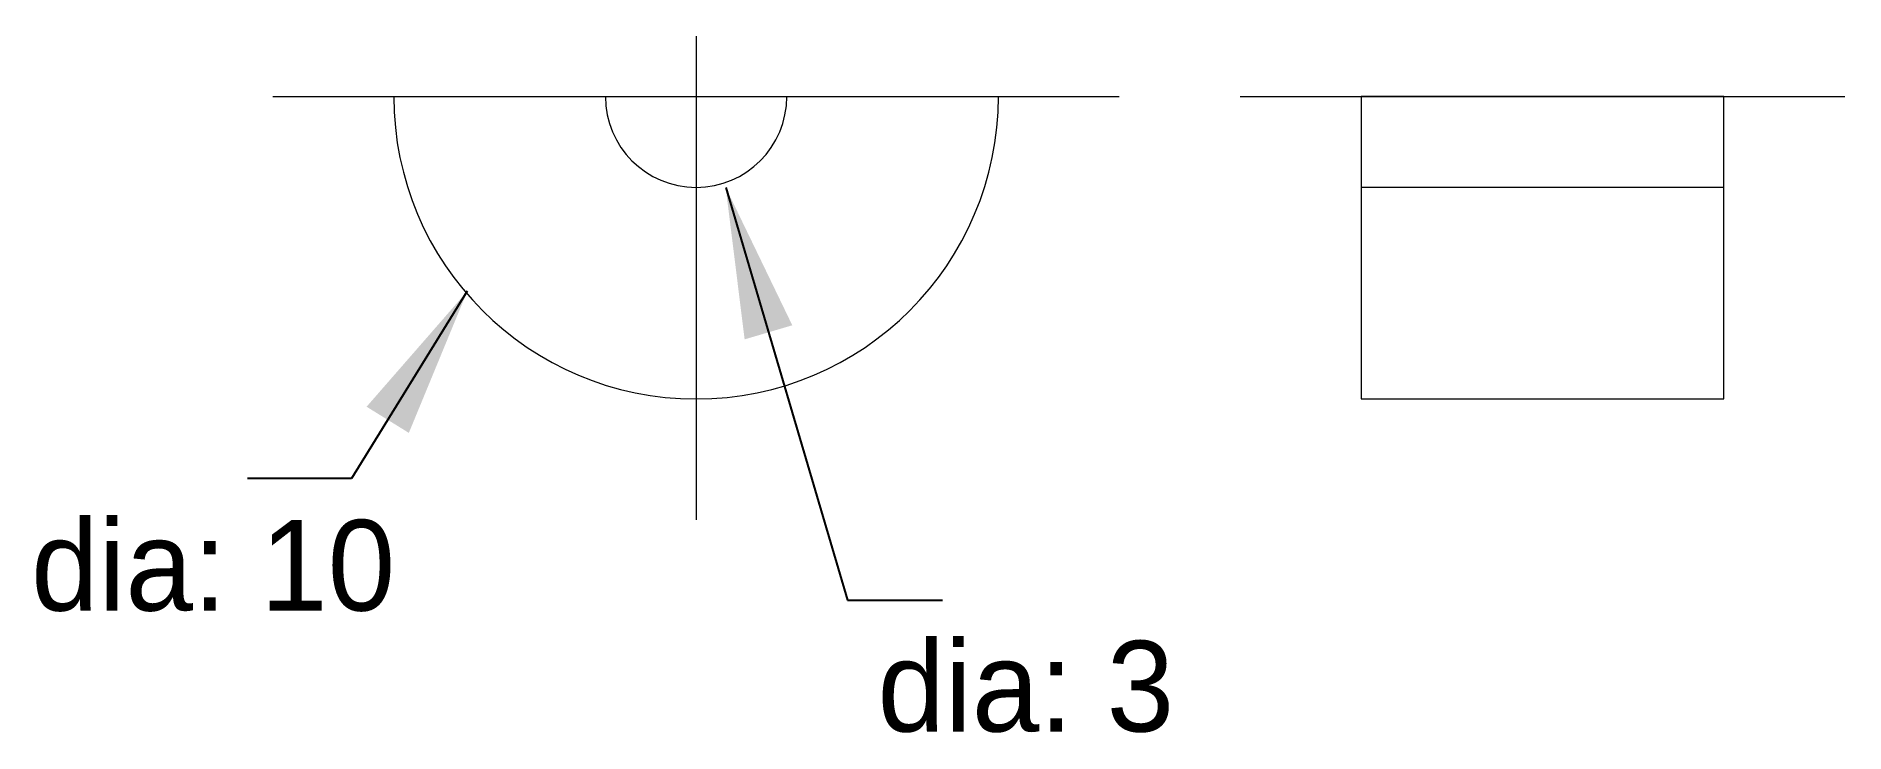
# Model space of a CAD drawing. Header units: millimetres. Extents: x 9.1 to 39, y -0.5 to 11.
import ezdxf

# ---------------------------------------------------------------- set-up
doc = ezdxf.new("R2010")
doc.units = ezdxf.units.MM
doc.linetypes.add('CENTER2', pattern=[28.575, 19.05, -3.175, 3.175, -3.175])
doc.linetypes.add('DASHED', pattern=[19.05, 12.7, -6.35])
for name, color, linetype, lineweight in [('base', 7, 'CONTINUOUS', 15), ('centres', 7, 'CENTER2', 5), ('dims', 7, 'CONTINUOUS', 5), ('hidden', 7, 'DASHED', 5)]:
    doc.layers.add(name, color=color, linetype=linetype, lineweight=lineweight)
doc.dimstyles.get("Standard").update_dxf_attribs({"dimtxt": 2.5, "dimasz": 2.5, "dimexe": 1.25, "dimexo": 0.625, "dimtad": 1, "dimtxsty": 'Standard', "dimcen": 2.5, "dimadec": 0, "dimazin": 0, "dimtfac": 1, "dimtmove": 0, "dimatfit": 3, "dimfxl": 1, "dimarcsym": 0})

msp = doc.modelspace()

# ---------------------------------------------------------------- linework, layer by layer
at = {"layer": 'base'}
for p, q in [((15, 10), (18.5, 10)), ((21.5, 10), (25, 10)), ((31, 10), (31, 5)), ((37, 10), (31, 10)), ((37, 5), (37, 10)), ((31, 5), (37, 5))]:
    msp.add_line(p, q, dxfattribs=at)
at = {"layer": 'base', "color": 7, "linetype": 'CONTINUOUS', "lineweight": 15}
for radius in [5, 1.5]:
    msp.add_arc((20, 10), radius, 180, 0, dxfattribs=at)
at = {"layer": 'centres'}
for p, q in [((20, 11), (20, 3)), ((13, 10), (27, 10)), ((29, 10), (39, 10))]:
    msp.add_line(p, q, dxfattribs=at)
at = {"layer": 'hidden'}
msp.add_line((37, 8.5), (31, 8.5), dxfattribs=at)

# ---------------------------------------------------------------- texts
at = {"layer": 'dims', "char_height": 1.5, "width": 100, "attachment_point": 1}
for s, insert in [('dia:\\~10', (9, 3)), ('dia:\\~3', (23, 1))]:
    msp.add_mtext(s, dxfattribs=dict(at, insert=insert))

# ---------------------------------------------------------------- leaders
at = {"layer": 'dims'}
for points in [[(20.489, 8.5), (22.504, 1.671), (24.076, 1.671)], [(16.215, 6.781), (14.298, 3.685), (12.579, 3.685)]]:
    msp.add_leader(points, dimstyle='Standard', dxfattribs=at)

doc.saveas('drawing.dxf')
